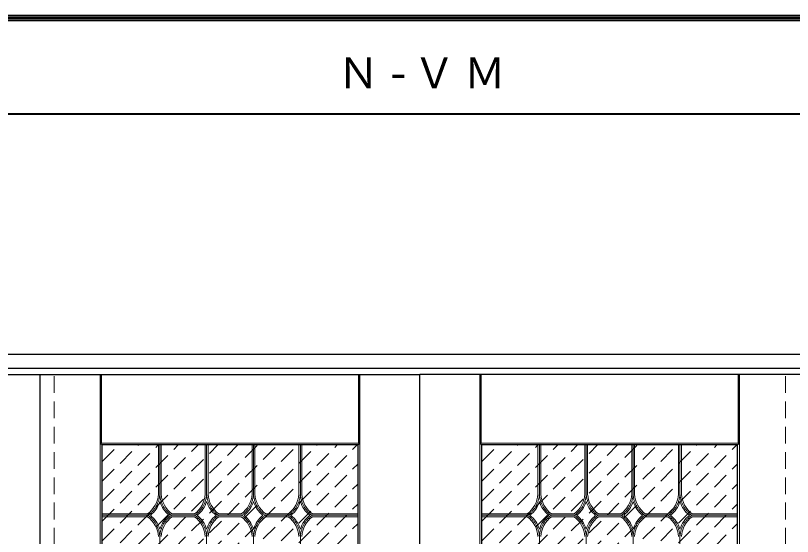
# Model space of a CAD drawing. Units: millimetres, scale not verified. Extents: x -6000 to 5700, y -4307 to 4260.
# Drawn here: x -3558 to -1900, y 3064 to 4175 of the extents above; entities that cross this region are included whole.
import ezdxf

# ---------------------------------------------------------------- set-up
doc = ezdxf.new("R2010")
doc.units = ezdxf.units.MM
doc.header["$LTSCALE"] = 30
doc.linetypes.add('CHAIN1', pattern=[8, 5, -1, 1, -1])
doc.linetypes.add('DASHED1', pattern=[1.8, 1.2, -0.6])
for name, color, linetype, lineweight in [('0-2_扉', 3, 'Continuous', 25), ('0-3_仕上げ', 4, 'Continuous', 9), ('0-4_枠', 3, 'Continuous', 25), ('0-C_ハッチ', 4, 'DASHED1', 9), ('F-1_枠', 6, 'Continuous', 40)]:
    doc.layers.add(name, color=color, linetype=linetype, lineweight=lineweight)
doc.layers.add('0-A_文字', color=7, linetype='Continuous')
doc.styles.add('ＭＳ ゴシック', font='')
doc.styles.get('ＭＳ ゴシック').set_extended_font_data('MS Gothic')

msp = doc.modelspace()

# ---------------------------------------------------------------- linework, layer by layer
at = {"layer": '0-2_扉'}
for p, q in [((-4282, 3409), (-2695, 3409)), ((-3505, 1426), (-3505, 3409)), ((-2695, 1426), (-2695, 3409)), ((-1108, 3409), (-2695, 3409))]:
    msp.add_line(p, q, dxfattribs=at)
at = {"layer": '0-2_扉', "color": 4, "linetype": 'DASHED1', "lineweight": 9}
for p, q in [((-3475, 1426), (-3475, 3409)), ((-1915, 1426), (-1915, 3409))]:
    msp.add_line(p, q, dxfattribs=at)
at = {"layer": '0-3_仕上げ', "color": 7, "lineweight": 18}
for p, q in [((-3377, 1426), (-3377, 3409)), ((-3375.5, 3261.5), (-3375.5, 3409)), ((-3374, 3263), (-3374, 3409)), ((-2826, 3263), (-2826, 3409)), ((-2824.5, 3261.5), (-2824.5, 3409)), ((-2823, 1426), (-2823, 3409)), ((-2567, 1426), (-2567, 3409)), ((-2565.5, 3261.5), (-2565.5, 3409)), ((-2564, 3263), (-2564, 3409)), ((-2016, 3263), (-2016, 3409)), ((-2014.5, 3261.5), (-2014.5, 3409)), ((-2013, 1426), (-2013, 3409)), ((-3374, 3263), (-3375.5, 3261.5)), ((-3373, 3259), (-3375.5, 3261.5)), ((-2826, 3263), (-3374, 3263)), ((-2564, 3263), (-2565.5, 3261.5)), ((-2563, 3259), (-2565.5, 3261.5)), ((-2016, 3263), (-2564, 3263))]:
    msp.add_line(p, q, dxfattribs=at)
at = {"layer": '0-3_仕上げ', "color": 3, "lineweight": 25}
for p, q in [((-3373, 2301), (-3373, 3259)), ((-2827, 3259), (-3373, 3259)), ((-2827, 2301), (-2827, 3259)), ((-2563, 2301), (-2563, 3259)), ((-2017, 3259), (-2563, 3259)), ((-2017, 2301), (-2017, 3259))]:
    msp.add_line(p, q, dxfattribs=at)
at = {"layer": '0-3_仕上げ'}
for p, q in [((-3253, 3154.19), (-3253, 3259)), ((-3247, 3154), (-3247, 3259)), ((-3153, 3154.1), (-3153, 3259)), ((-3147, 3154.1), (-3147, 3259)), ((-3053, 3154.1), (-3053, 3259)), ((-3047, 3154.1), (-3047, 3259)), ((-2953, 3154.1), (-2953, 3259)), ((-2947, 3154.1), (-2947, 3259)), ((-2443, 3154.19), (-2443, 3259)), ((-2437, 3154), (-2437, 3259)), ((-2343, 3154.1), (-2343, 3259)), ((-2337, 3154.1), (-2337, 3259)), ((-2243, 3154.1), (-2243, 3259)), ((-2237, 3154.1), (-2237, 3259)), ((-2143, 3154.1), (-2143, 3259)), ((-2137, 3154.1), (-2137, 3259)), ((-3373, 3112), (-3275.98, 3112)), ((-3373, 3106), (-3275.98, 3106)), ((-3224.03, 3112), (-3175.98, 3112)), ((-3224.03, 3106), (-3175.98, 3106)), ((-3124.03, 3112), (-3075.98, 3112)), ((-3124.03, 3106), (-3075.98, 3106)), ((-3024.03, 3112), (-2975.98, 3112)), ((-3024.03, 3106), (-2975.98, 3106)), ((-2924.03, 3112), (-2827, 3112)), ((-2924.03, 3106), (-2827, 3106)), ((-2563, 3112), (-2465.98, 3112)), ((-2563, 3106), (-2465.98, 3106)), ((-2414.03, 3112), (-2365.98, 3112)), ((-2414.03, 3106), (-2365.98, 3106)), ((-2314.03, 3112), (-2265.98, 3112)), ((-2314.03, 3106), (-2265.98, 3106)), ((-2214.03, 3112), (-2165.98, 3112)), ((-2214.03, 3106), (-2165.98, 3106)), ((-2114.03, 3112), (-2017, 3112)), ((-2114.03, 3106), (-2017, 3106))]:
    msp.add_line(p, q, dxfattribs=at)
at = {"layer": '0-3_仕上げ', "linetype": 'CHAIN1'}
for p, q in [((-3250, 3154), (-3250, 3259)), ((-3150, 3154), (-3150, 3259)), ((-3050, 3154), (-3050, 3259)), ((-2950, 3154), (-2950, 3259)), ((-2440, 3154), (-2440, 3259)), ((-2340, 3154), (-2340, 3259)), ((-2240, 3154), (-2240, 3259)), ((-2140, 3154), (-2140, 3259)), ((-3373, 3109), (-3275, 3109)), ((-3225, 3109), (-3175, 3109)), ((-3125, 3109), (-3075, 3109)), ((-3025, 3109), (-2975, 3109)), ((-2925, 3109), (-2827, 3109)), ((-2563, 3109), (-2465, 3109)), ((-2415, 3109), (-2365, 3109)), ((-2315, 3109), (-2265, 3109)), ((-2215, 3109), (-2165, 3109)), ((-2115, 3109), (-2017, 3109)), ((-3250, 2506), (-3250, 3064)), ((-3150, 2506), (-3150, 3064)), ((-3050, 2506), (-3050, 3064)), ((-2950, 2506), (-2950, 3064)), ((-2440, 2506), (-2440, 3064)), ((-2340, 2506), (-2340, 3064)), ((-2240, 2506), (-2240, 3064)), ((-2140, 2506), (-2140, 3064))]:
    msp.add_line(p, q, dxfattribs=at)
at = {"layer": '0-3_仕上げ', "color": 7, "lineweight": 18}
for points in [[(-2826, 3263), (-2824.5, 3261.5), (-2827, 3259)], [(-2016, 3263), (-2014.5, 3261.5), (-2017, 3259)]]:
    msp.add_lwpolyline(points, dxfattribs=at)
at = {"layer": '0-3_仕上げ'}
for centre, radius, start, end in [((-3309.88, 3157.82), 57, 306.49767, 356.34853), ((-3190.12, 3157.82), 57, 183.65147, 233.50233), ((-3209.88, 3157.82), 57, 306.49767, 356.25364), ((-3090.12, 3157.82), 57, 183.65147, 233.50233), ((-3109.88, 3157.82), 57, 306.49767, 356.25364), ((-2990.12, 3157.82), 57, 183.65147, 233.50233), ((-3009.88, 3157.82), 57, 306.49767, 356.25364), ((-2890.12, 3157.82), 57, 183.65147, 233.50233), ((-2499.88, 3157.82), 57, 306.49767, 356.34853), ((-2380.12, 3157.82), 57, 183.65147, 233.50233), ((-2399.88, 3157.82), 57, 306.49767, 356.25364), ((-2280.12, 3157.82), 57, 183.65147, 233.50233), ((-2299.88, 3157.82), 57, 306.49767, 356.25364), ((-2180.12, 3157.82), 57, 183.65147, 233.50233), ((-2199.88, 3157.82), 57, 306.49767, 356.25364), ((-2080.12, 3157.82), 57, 183.65147, 233.50233), ((-3309.88, 3157.82), 63, 309.20041, 341.88743), ((-3190.12, 3157.82), 63, 198.11257, 230.79959), ((-3209.88, 3157.82), 63, 309.20041, 341.88743), ((-3090.12, 3157.82), 63, 198.11257, 230.79959), ((-3109.88, 3157.82), 63, 309.20041, 341.88743), ((-2990.12, 3157.82), 63, 198.11257, 230.79959), ((-3009.88, 3157.82), 63, 309.20041, 341.88743), ((-2890.12, 3157.82), 63, 198.11257, 230.79959), ((-2499.88, 3157.82), 63, 309.20041, 341.88743), ((-2380.12, 3157.82), 63, 198.11257, 230.79959), ((-2399.88, 3157.82), 63, 309.20041, 341.88743), ((-2280.12, 3157.82), 63, 198.11257, 230.79959), ((-2299.88, 3157.82), 63, 309.20041, 341.88743), ((-2180.12, 3157.82), 63, 198.11257, 230.79959), ((-2199.88, 3157.82), 63, 309.20041, 341.88743), ((-2080.12, 3157.82), 63, 198.11257, 230.79959), ((-3309.88, 3060.18), 57, 3.74636, 53.50233), ((-3309.88, 3060.18), 63, 18.11257, 50.79959), ((-3190.12, 3060.18), 63, 129.20041, 161.88743), ((-3190.12, 3060.18), 57, 126.49767, 176.25364), ((-3209.88, 3060.18), 57, 3.74636, 53.50233), ((-3209.88, 3060.18), 63, 18.11257, 50.79959), ((-3090.12, 3060.18), 63, 129.20041, 161.88743), ((-3090.12, 3060.18), 57, 126.49767, 176.25364), ((-3109.88, 3060.18), 57, 3.74636, 53.50233), ((-3109.88, 3060.18), 63, 18.11257, 50.79959), ((-2990.12, 3060.18), 63, 129.20041, 161.88743), ((-2990.12, 3060.18), 57, 126.49767, 176.25364), ((-3009.88, 3060.18), 57, 3.74636, 53.50233), ((-3009.88, 3060.18), 63, 18.11257, 50.79959), ((-2890.12, 3060.18), 63, 129.20041, 161.88743), ((-2890.12, 3060.18), 57, 126.49767, 176.25364), ((-2499.88, 3060.18), 57, 3.74636, 53.50233), ((-2499.88, 3060.18), 63, 18.11257, 50.79959), ((-2380.12, 3060.18), 63, 129.20041, 161.88743), ((-2380.12, 3060.18), 57, 126.49767, 176.25364), ((-2399.88, 3060.18), 57, 3.74636, 53.50233), ((-2399.88, 3060.18), 63, 18.11257, 50.79959), ((-2280.12, 3060.18), 63, 129.20041, 161.88743), ((-2280.12, 3060.18), 57, 126.49767, 176.25364), ((-2299.88, 3060.18), 57, 3.74636, 53.50233), ((-2299.88, 3060.18), 63, 18.11257, 50.79959), ((-2180.12, 3060.18), 63, 129.20041, 161.88743), ((-2180.12, 3060.18), 57, 126.49767, 176.25364), ((-2199.88, 3060.18), 57, 3.74636, 53.50233), ((-2199.88, 3060.18), 63, 18.11257, 50.79959), ((-2080.12, 3060.18), 63, 129.20041, 161.88743), ((-2080.12, 3060.18), 57, 126.49767, 176.25364)]:
    msp.add_arc(centre, radius, start, end, dxfattribs=at)
at = {"layer": '0-3_仕上げ', "linetype": 'CHAIN1'}
for centre, start, end in [((-3309.88, 3157.82), 305.54226, 356.34853), ((-3190.12, 3157.82), 183.65147, 234.45774), ((-3209.88, 3157.82), 305.54226, 356.34853), ((-3090.12, 3157.82), 183.65147, 234.45774), ((-3109.88, 3157.82), 305.54226, 356.34853), ((-2990.12, 3157.82), 183.65147, 234.45774), ((-3009.88, 3157.82), 305.54226, 356.34853), ((-2890.12, 3157.82), 183.65147, 234.45774), ((-2499.88, 3157.82), 305.54226, 356.34853), ((-2380.12, 3157.82), 183.65147, 234.45774), ((-2399.88, 3157.82), 305.54226, 356.34853), ((-2280.12, 3157.82), 183.65147, 234.45774), ((-2299.88, 3157.82), 305.54226, 356.34853), ((-2180.12, 3157.82), 183.65147, 234.45774), ((-2199.88, 3157.82), 305.54226, 356.34853), ((-2080.12, 3157.82), 183.65147, 234.45774), ((-3309.88, 3060.18), 3.65147, 54.45774), ((-3190.12, 3060.18), 125.54226, 176.34853), ((-3209.88, 3060.18), 3.65147, 54.45774), ((-3090.12, 3060.18), 125.54226, 176.34853), ((-3109.88, 3060.18), 3.65147, 54.45774), ((-2990.12, 3060.18), 125.54226, 176.34853), ((-3009.88, 3060.18), 3.65147, 54.45774), ((-2890.12, 3060.18), 125.54226, 176.34853), ((-2499.88, 3060.18), 3.65147, 54.45774), ((-2380.12, 3060.18), 125.54226, 176.34853), ((-2399.88, 3060.18), 3.65147, 54.45774), ((-2280.12, 3060.18), 125.54226, 176.34853), ((-2299.88, 3060.18), 3.65147, 54.45774), ((-2180.12, 3060.18), 125.54226, 176.34853), ((-2199.88, 3060.18), 3.65147, 54.45774), ((-2080.12, 3060.18), 125.54226, 176.34853)]:
    msp.add_arc(centre, 60, start, end, dxfattribs=at)
at = {"layer": '0-4_枠'}
for p, q in [((-4312, 3453), (-1078, 3453)), ((-4282, 3423), (-1108, 3423))]:
    msp.add_line(p, q, dxfattribs=at)
at = {"layer": '0-C_ハッチ'}
for p, q in [((-3373, 3224.06), (-3338.06, 3259)), ((-3373, 3139.21), (-3253.21, 3259)), ((-3373, 3181.63), (-3295.63, 3259)), ((-3373, 2757.37), (-2871.37, 3259)), ((-3373, 2799.79), (-2913.8, 3259)), ((-3373, 2842.22), (-2956.22, 3259)), ((-3373, 2884.65), (-2998.65, 3259)), ((-3373, 2927.07), (-3041.07, 3259)), ((-3373, 2969.5), (-3083.5, 3259)), ((-3373, 3011.93), (-3125.93, 3259)), ((-3373, 3054.35), (-3168.35, 3259)), ((-3373, 3096.78), (-3210.78, 3259)), ((-3373, 2714.94), (-2828.94, 3259)), ((-2563, 3224.06), (-2528.06, 3259)), ((-2563, 3139.21), (-2443.21, 3259)), ((-2563, 3181.63), (-2485.63, 3259)), ((-2563, 2757.37), (-2061.37, 3259)), ((-2563, 2799.79), (-2103.8, 3259)), ((-2563, 2842.22), (-2146.22, 3259)), ((-2563, 2884.65), (-2188.65, 3259)), ((-2563, 2927.07), (-2231.07, 3259)), ((-2563, 2969.5), (-2273.5, 3259)), ((-2563, 3011.93), (-2315.93, 3259)), ((-2563, 3054.35), (-2358.35, 3259)), ((-2563, 3096.78), (-2400.78, 3259)), ((-2563, 2714.94), (-2018.94, 3259)), ((-3373, 2672.52), (-2827, 3218.52)), ((-2563, 2672.52), (-2017, 3218.52)), ((-3373, 2630.09), (-2827, 3176.09)), ((-2563, 2630.09), (-2017, 3176.09)), ((-3373, 2587.66), (-2827, 3133.66)), ((-2563, 2587.66), (-2017, 3133.66)), ((-3373, 2545.24), (-2827, 3091.24)), ((-2563, 2545.24), (-2017, 3091.24))]:
    msp.add_line(p, q, dxfattribs=at)
at = {"layer": 'F-1_枠'}
for p, q in [((-6000, 4175), (5700, 4175)), ((-6000, 4170), (5700, 4170)), ((-6000, 4165), (5700, 4165)), ((-6000, 3965), (5700, 3965))]:
    msp.add_line(p, q, dxfattribs=at)

# ---------------------------------------------------------------- texts
at = {"layer": '0-A_文字', "insert": (-2871.25, 4020), "char_height": 65.98, "attachment_point": 7, "style": 'ＭＳ ゴシック'}
msp.add_mtext('\\T1.2;Ｎ-ＶＭ', dxfattribs=at)

doc.saveas('drawing.dxf')
